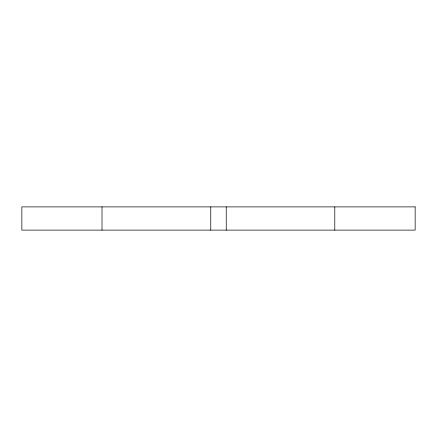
<?xml version="1.0" encoding="UTF-8"?>
<svg xmlns="http://www.w3.org/2000/svg" width="437" height="437" viewBox="0 0 437 437"><rect width="100%" height="100%" fill="white"/><g stroke="black" fill="none" stroke-linecap="round" stroke-linejoin="round"><path stroke-width="0.66" d="M334.791 206.887L334.791 230.113M226.24 206.887L226.24 230.113M210.76 206.887L210.76 230.113M102.012 206.887L102.012 230.113M415.15 206.887L21.85 206.887L21.85 230.113L415.15 230.113L415.15 206.887"/></g></svg>
